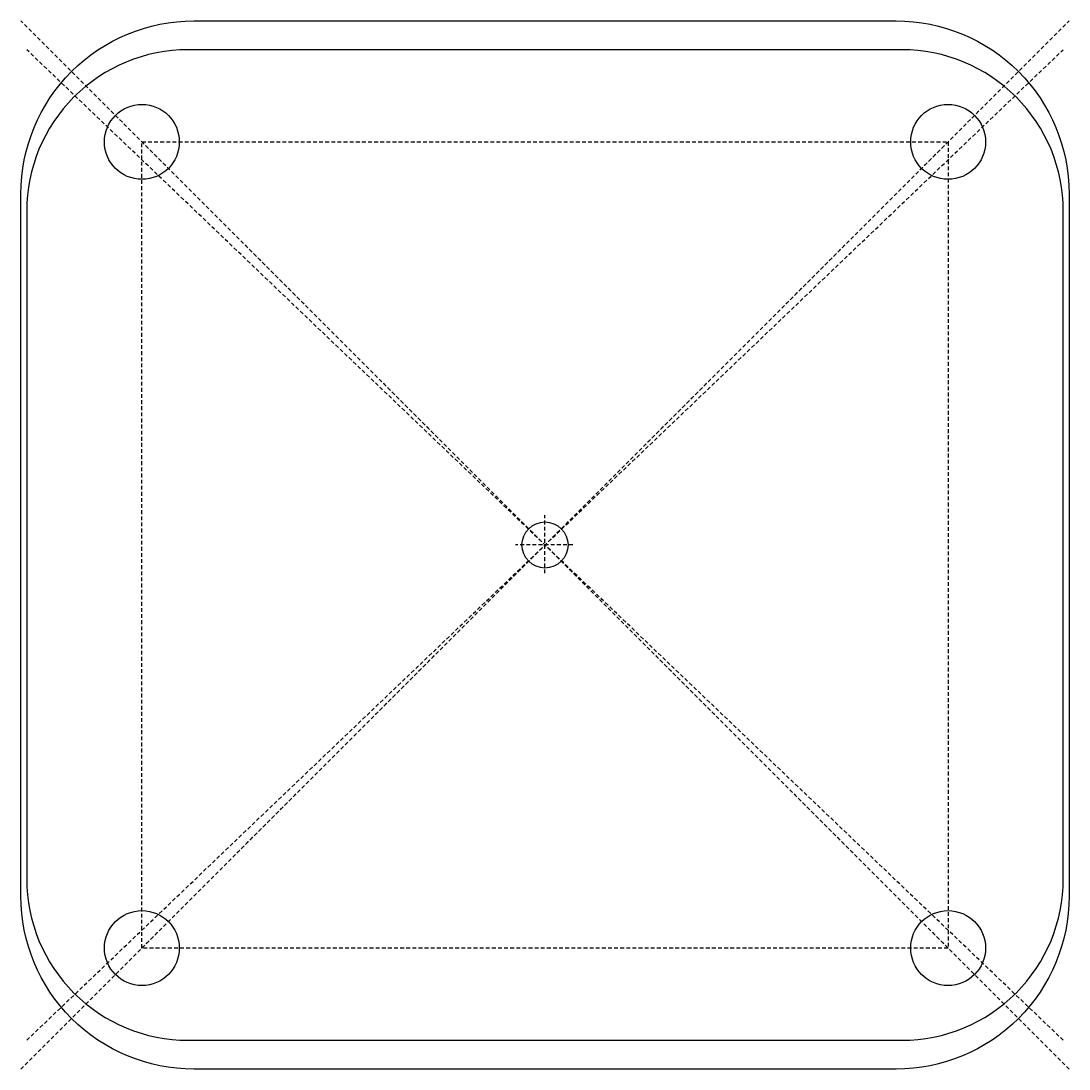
# Model space of a CAD drawing. Header units: millimetres. Extents: x -51.3 to -5.8, y -47.4 to -1.9.
import ezdxf

# ---------------------------------------------------------------- set-up
doc = ezdxf.new("R2010")
doc.units = ezdxf.units.MM
doc.linetypes.add('DASHED', pattern=[0.2067, 0.1654, -0.0413])

msp = doc.modelspace()

# ---------------------------------------------------------------- linework, layer by layer
at = {"color": 190, "linetype": 'DASHED', "lineweight": 25, "true_color": 0x8018ff}
for p, q in [((-5.815, -47.418), (-51.315, -1.918)), ((-51.315, -47.418), (-5.815, -1.918)), ((-6.065, -46.168), (-51.065, -3.168)), ((-51.065, -46.168), (-6.065, -3.168)), ((-46.065, -42.168), (-46.065, -7.168)), ((-46.065, -7.168), (-11.065, -7.168)), ((-11.065, -42.168), (-46.065, -7.168)), ((-46.065, -42.168), (-11.065, -7.168)), ((-11.065, -7.168), (-11.065, -42.168)), ((-28.565, -25.897), (-28.565, -23.38)), ((-27.352, -24.668), (-29.845, -24.668)), ((-11.065, -42.168), (-46.065, -42.168))]:
    msp.add_line(p, q, dxfattribs=at)
for points in [[(-13.315, -47.418), (-43.815, -47.418, -0.414214), (-51.315, -39.918), (-51.315, -9.418, -0.414214), (-43.815, -1.918), (-13.315, -1.918, -0.414214), (-5.815, -9.418), (-5.815, -39.918, -0.414214)], [(-6.065, -39.168), (-6.065, -10.168, 0.414214), (-13.065, -3.168), (-44.065, -3.168, 0.414214), (-51.065, -10.168), (-51.065, -39.168, 0.414214), (-44.065, -46.168), (-13.065, -46.168, 0.414214)]]:
    msp.add_lwpolyline(points, format="xyb", close=True)
for centre, radius in [((-46.065, -7.168), 1.625), ((-11.065, -7.168), 1.625), ((-28.565, -24.668), 1), ((-46.065, -42.168), 1.625), ((-11.065, -42.168), 1.625)]:
    msp.add_circle(centre, radius)

doc.saveas('drawing.dxf')
